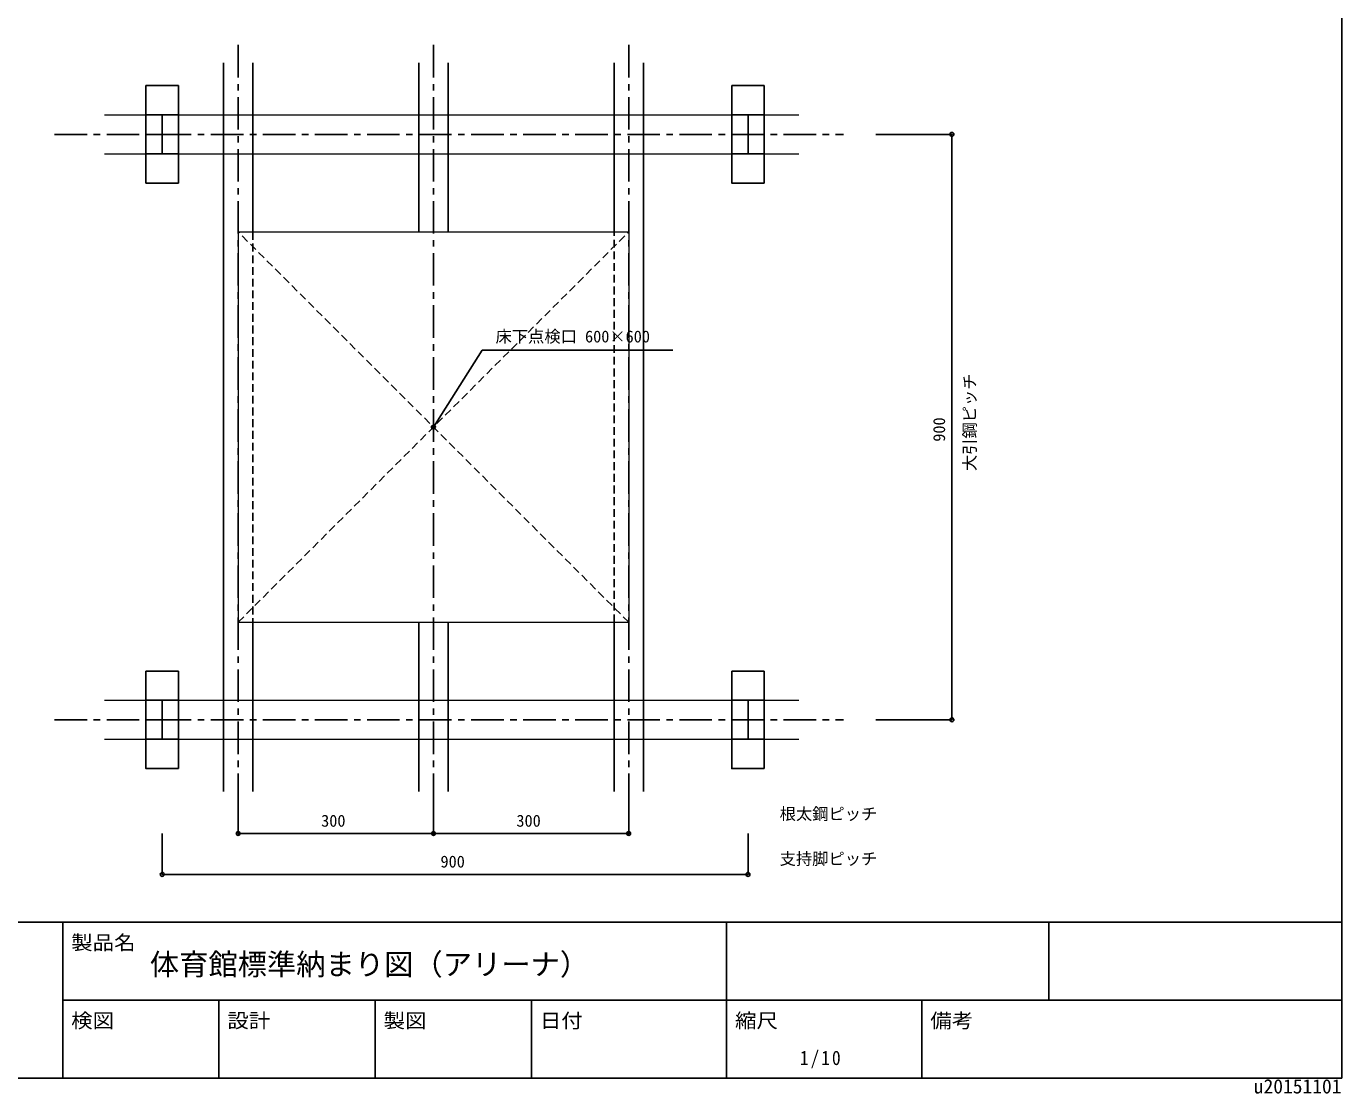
# Model space of a CAD drawing. Units: millimetres, scale not verified. Extents: x -2066 to 2059, y -1474 to 1400.
# Drawn here: x 38 to 2059, y -1474 to 167 of the extents above; entities that cross this region are included whole.
import ezdxf
from ezdxf.enums import TextEntityAlignment as Align

# ---------------------------------------------------------------- set-up
doc = ezdxf.new("R2010")
doc.units = ezdxf.units.MM
doc.header["$LTSCALE"] = 10
doc.header["$PDMODE"] = 32
doc.header["$PDSIZE"] = 6
doc.linetypes.add('CHAIN1', pattern=[8, 5, -1, 1, -1])
doc.linetypes.add('DASHED1', pattern=[1.8, 1.2, -0.6])
for name, color, linetype in [('0-0_中心線', 4, 'CHAIN1'), ('0-2_太線１', 3, 'Continuous'), ('0-3_太線２', 2, 'Continuous'), ('0-5_寸法', 4, 'Continuous'), ('0-6_文字', 7, 'Continuous'), ('0-8_隠線', 4, 'DASHED1'), ('F-1_中線', 7, 'Continuous'), ('F-6_文字', 7, 'Continuous')]:
    doc.layers.add(name, color=color, linetype=linetype)
doc.layers.add('0-1_中線', color=7, linetype='Continuous', lineweight=18)
doc.styles.add('ＭＳ ゴシック', font='')
doc.styles.get('ＭＳ ゴシック').set_extended_font_data('MS Gothic')

msp = doc.modelspace()

# ---------------------------------------------------------------- linework, layer by layer
at = {"layer": '0-0_中心線'}
for p, q in [((363.11, 138.44), (363.11, -1071.26)), ((663.11, 138.44), (663.11, -1071.26)), ((963.11, 138.44), (963.11, -1071.26)), ((81.08, 1.05), (1293.11, 1.05)), ((81.08, -898.95), (1293.11, -898.95))]:
    msp.add_line(p, q, dxfattribs=at)
at = {"layer": '0-1_中線'}
for p, q in [((157.49, 31.05), (1224.27, 31.05)), ((157.49, -28.95), (1224.27, -28.95)), ((363.11, -148.95), (363.11, -748.95)), ((363.11, -148.95), (963.11, -148.95)), ((963.11, -148.95), (963.11, -748.95)), ((363.11, -748.95), (963.11, -748.95)), ((157.49, -868.95), (1224.27, -868.95)), ((157.49, -928.95), (1224.27, -928.95))]:
    msp.add_line(p, q, dxfattribs=at)
at = {"layer": '0-2_太線１'}
for p, q in [((340.61, 111.05), (340.61, -1008.95)), ((385.61, 111.05), (385.61, -148.95)), ((640.61, 111.05), (640.61, -148.95)), ((685.61, 111.05), (685.61, -148.95)), ((940.61, 111.05), (940.61, -148.95)), ((985.61, 111.05), (985.61, -148.95)), ((985.61, -148.95), (985.61, -1008.95)), ((385.61, -748.95), (385.61, -1008.95)), ((640.61, -748.95), (640.61, -1008.95)), ((685.61, -748.95), (685.61, -1008.95)), ((940.61, -748.95), (940.61, -1008.95))]:
    msp.add_line(p, q, dxfattribs=at)
at = {"layer": '0-3_太線２'}
for p, q in [((271.46, 76.05), (221.46, 76.05)), ((271.46, -73.95), (271.46, 76.05)), ((1171.46, 76.05), (1121.46, 76.05)), ((1171.46, -73.95), (1171.46, 76.05)), ((271.46, 31.05), (221.46, 31.05)), ((246.46, -28.95), (246.46, 31.05)), ((1171.46, 31.05), (1121.46, 31.05)), ((1146.46, -28.95), (1146.46, 31.05)), ((271.46, 1.05), (221.46, 1.05)), ((1171.46, 1.05), (1121.46, 1.05)), ((271.46, -28.95), (221.46, -28.95)), ((1171.46, -28.95), (1121.46, -28.95)), ((271.46, -823.95), (221.46, -823.95)), ((271.46, -973.95), (271.46, -823.95)), ((1171.46, -823.95), (1121.46, -823.95)), ((1171.46, -973.95), (1171.46, -823.95)), ((271.46, -868.95), (221.46, -868.95)), ((246.46, -928.95), (246.46, -868.95)), ((1171.46, -868.95), (1121.46, -868.95)), ((1146.46, -928.95), (1146.46, -868.95)), ((271.46, -898.95), (221.46, -898.95)), ((1171.46, -898.95), (1121.46, -898.95)), ((271.46, -928.95), (221.46, -928.95)), ((1171.46, -928.95), (1121.46, -928.95))]:
    msp.add_line(p, q, dxfattribs=at)
for points in [[(271.46, -73.95), (221.46, -73.95), (221.46, 76.05)], [(1171.46, -73.95), (1121.46, -73.95), (1121.46, 76.05)], [(271.46, -973.95), (221.46, -973.95), (221.46, -823.95)], [(1171.46, -973.95), (1121.46, -973.95), (1121.46, -823.95)]]:
    msp.add_lwpolyline(points, dxfattribs=at)
at = {"layer": '0-5_寸法'}
for p, q in [((1459.71, 1.05), (1342.67, 1.05)), ((1459.71, 1.05), (1459.71, -898.95)), ((1459.71, -898.95), (1342.67, -898.95)), ((363.11, -1073.8), (363.11, -1028.89)), ((663.11, -1073.8), (663.11, -1028.89)), ((963.11, -1073.8), (963.11, -1028.89)), ((246.46, -1136.61), (246.46, -1073.8)), ((363.11, -1073.8), (663.11, -1073.8)), ((663.11, -1073.8), (963.11, -1073.8)), ((1146.46, -1136.61), (1146.46, -1073.8)), ((246.46, -1136.61), (1146.46, -1136.61))]:
    msp.add_line(p, q, dxfattribs=at)
at = {"layer": '0-5_寸法', "color": 7}
for p in [(1459.71, 1.05), (1459.71, -898.95), (363.11, -1073.8), (663.11, -1073.8), (963.11, -1073.8), (246.46, -1136.61), (1146.46, -1136.61)]:
    msp.add_point(p, dxfattribs=at)
at = {"layer": '0-6_文字'}
for p, q in [((663.11, -448.95), (737.97, -330.83)), ((737.97, -330.83), (1030.79, -330.83))]:
    msp.add_line(p, q, dxfattribs=at)
msp.add_point((663.11, -448.95), dxfattribs=at)
at = {"layer": '0-8_隠線'}
for p, q in [((363.11, -748.95), (963.11, -148.95)), ((963.11, -748.95), (363.11, -148.95)), ((385.61, -148.95), (385.61, -748.95)), ((940.61, -748.95), (940.61, -148.95))]:
    msp.add_line(p, q, dxfattribs=at)
at = {"layer": 'F-1_中線'}
for p, q in [((2058.55, 1399.98), (2058.55, -1450.02)), ((-2066.45, -1210.02), (2058.55, -1210.02)), ((93.55, -1210.02), (93.55, -1450.02)), ((1113.55, -1450.02), (1113.55, -1210.02)), ((1608.55, -1210.02), (1608.55, -1330.02)), ((93.55, -1330.02), (2058.55, -1330.02)), ((333.55, -1330.02), (333.55, -1450.02)), ((573.55, -1330.02), (573.55, -1450.02)), ((813.55, -1330.02), (813.55, -1450.02)), ((1413.55, -1450.02), (1413.55, -1330.02)), ((-2066.45, -1450.02), (2058.55, -1450.02))]:
    msp.add_line(p, q, dxfattribs=at)

# ---------------------------------------------------------------- texts
at = {"layer": '0-3_太線２', "color": 7, "style": 'ＭＳ ゴシック'}
msp.add_text('床下点検口 600×600', height=18.33, dxfattribs=at).set_placement((758.54, -324.35), align=Align.BOTTOM_LEFT)
at = {"layer": '0-5_寸法', "color": 7, "style": 'ＭＳ ゴシック'}
msp.add_text('900', height=18.33, rotation=90, dxfattribs=at).set_placement((1454.71, -471.45), align=Align.BOTTOM_LEFT)
for s, p in [('300', (490.61, -1068.8)), ('300', (790.61, -1068.8)), ('900', (673.96, -1131.61))]:
    msp.add_text(s, height=18.33, dxfattribs=at).set_placement(p, align=Align.BOTTOM_LEFT)
at = {"layer": '0-6_文字', "style": 'ＭＳ ゴシック'}
msp.add_text('大引鋼ピッチ', height=18.33, rotation=90, dxfattribs=at).set_placement((1501.73, -516.6), align=Align.BOTTOM_LEFT)
for s, height, p in [('根太鋼ピッチ', 18.33, (1195.05, -1058.23)), ('支持脚ピッチ', 18.33, (1195.05, -1127.26)), ('u20151101', 21.99, (1923.55, -1480.02))]:
    msp.add_text(s, height=height, dxfattribs=at).set_placement(p, align=Align.BOTTOM_LEFT)
at = {"layer": 'F-6_文字', "style": 'ＭＳ ゴシック', "width": 1.1}
for s, p in [('製品名', (106.49, -1259.03)), ('検図', (106.49, -1379.03)), ('設計', (346.49, -1379.03)), ('製図', (586.49, -1379.03)), ('日付', (826.49, -1379.03)), ('縮尺', (1126.49, -1379.03)), ('備考', (1426.49, -1379.03))]:
    msp.add_text(s, height=21.99, dxfattribs=at).set_placement(p, align=Align.BOTTOM_LEFT)
at = {"layer": 'F-6_文字', "style": 'ＭＳ ゴシック'}
msp.add_text('体育館標準納まり図（アリーナ）', height=32.99, dxfattribs=at).set_placement((227.38, -1301.26), align=Align.BOTTOM_LEFT)
at = {"layer": 'F-6_文字', "insert": (1226.05, -1435.02), "char_height": 21.99, "attachment_point": 7, "style": 'ＭＳ ゴシック'}
msp.add_mtext('\\T1.22;\\W0.9;1/10', dxfattribs=at)

doc.saveas('drawing.dxf')
